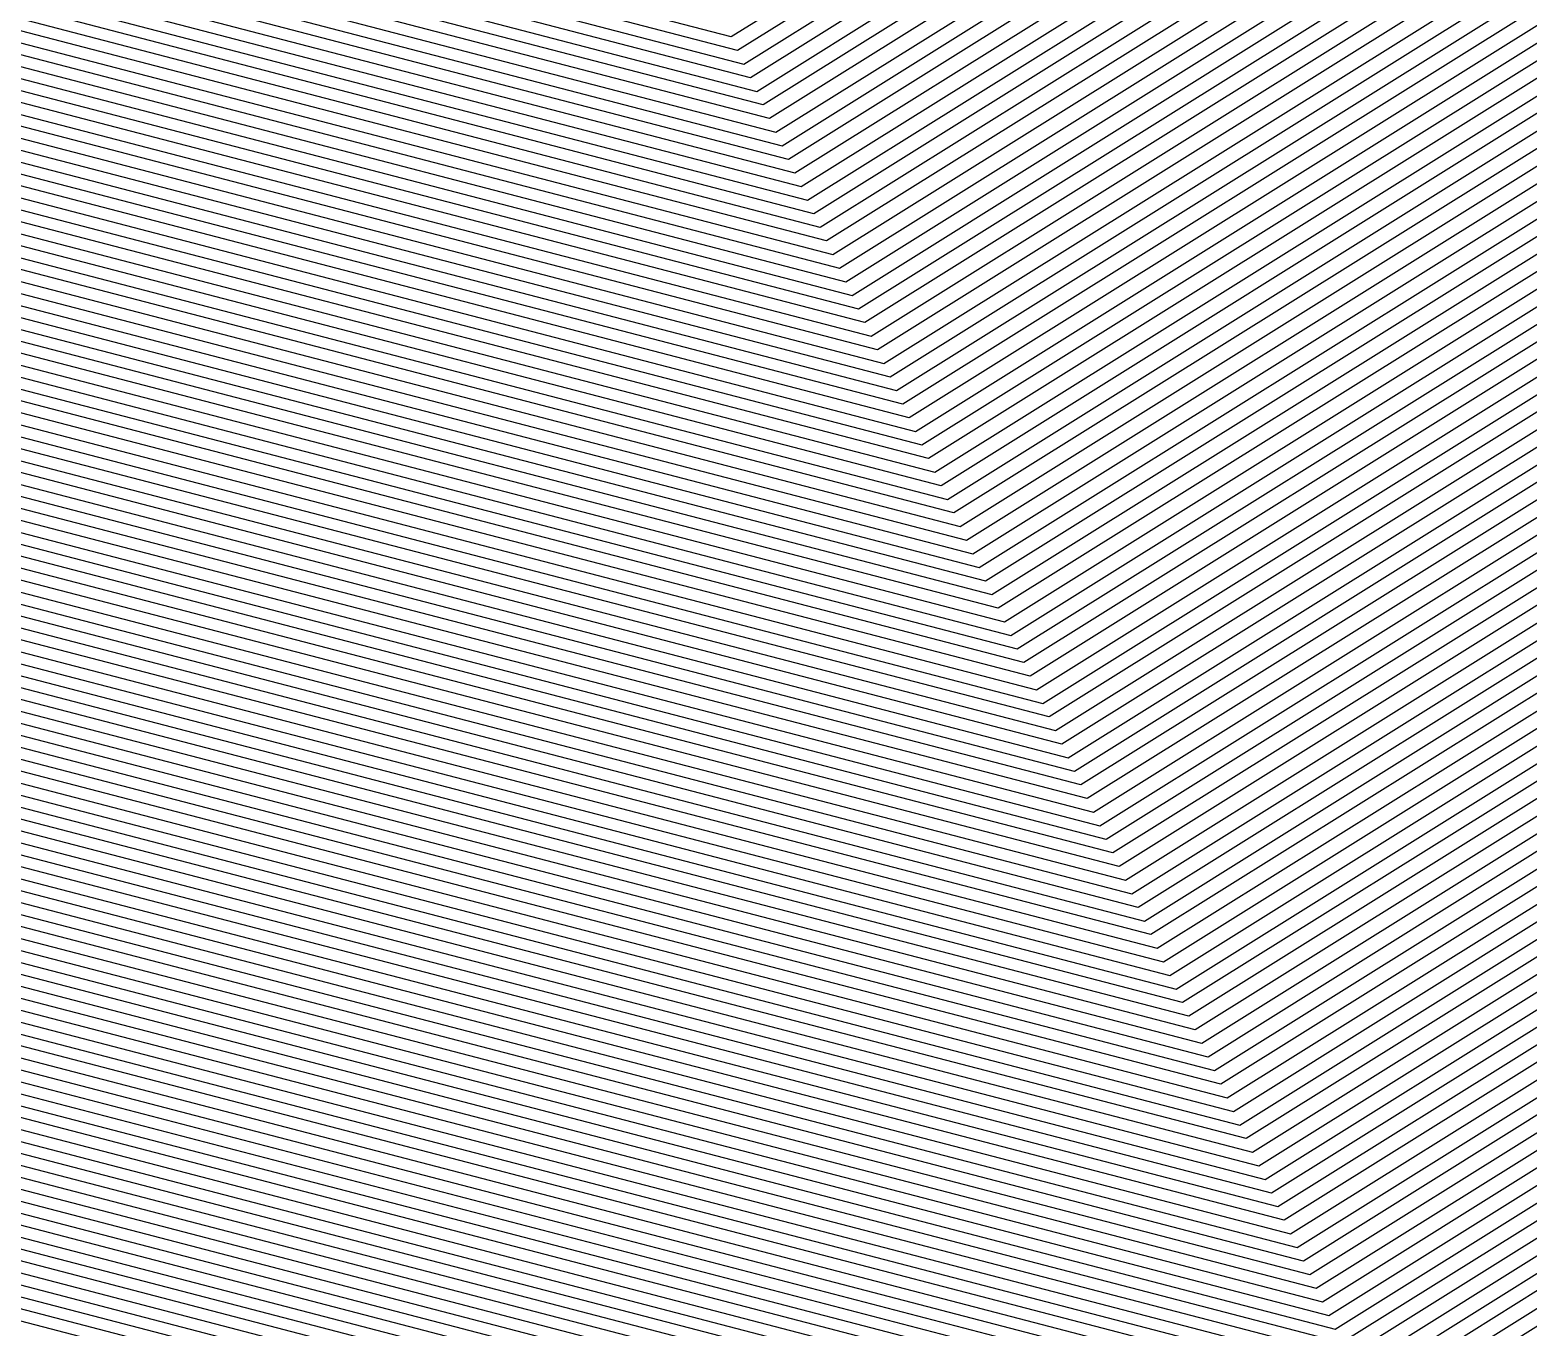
# Model space of a CAD drawing. Extents: x 7084 to 11035, y 13750 to 16729.
# Drawn here: x 8743.99 to 8773.62, y 15363.99 to 15389.65 of the extents above; entities that cross this region are included whole.
import ezdxf

# ---------------------------------------------------------------- set-up
doc = ezdxf.new("R2010")
doc.units = 0
doc.layers.add('Default', color=7, linetype='Continuous')

msp = doc.modelspace()

# ---------------------------------------------------------------- linework, layer by layer
at = {"layer": 'Default'}
for points in [[(9834.991, 15470.445), (9505.395, 15559.939), (9498.502, 15562.466), (9378.45, 15608.304), (9372.017, 15604.628), (9254.148, 15646.1), (9244.153, 15645.181), (9034.609, 15651.729), (9027.141, 15651.155), (8861.252, 15611.865), (8763.028, 15542.017), (8844.303, 15443.536), (8757.864, 15389.511), (8683.898, 15408.798), (8631.512, 15334.584), (8630.799, 15332.587), (8630.339, 15331.209), (8569.222, 15204.609)], [(9833.916, 15470.404), (9505.559, 15559.561), (9498.174, 15562.269), (9378.573, 15607.935), (9371.68, 15603.996), (9254.255, 15645.312), (9243.546, 15644.327), (9034.789, 15650.851), (9026.789, 15650.236), (8861.523, 15611.094), (8763.668, 15541.508), (8844.638, 15443.398), (8757.989, 15389.242), (8684.302, 15408.456), (8632.112, 15334.521), (8631.348, 15332.382), (8630.856, 15330.905), (8569.969, 15204.781)], [(8570.715, 15204.953), (8631.373, 15330.601), (8631.898, 15332.177), (8632.713, 15334.459), (8684.705, 15408.114), (8758.115, 15388.973), (8844.972, 15443.259), (8764.308, 15540.999), (8861.793, 15610.322), (9026.436, 15649.317), (9034.97, 15649.973), (9242.939, 15643.474), (9254.361, 15644.524), (9371.344, 15603.364), (9378.696, 15607.565), (9497.845, 15562.072), (9505.723, 15559.184), (9832.841, 15470.363)], [(9026.083, 15648.398), (8862.064, 15609.551), (8764.948, 15540.491), (8845.307, 15443.12), (8758.241, 15388.704), (8685.109, 15407.773), (8633.314, 15334.396), (8632.448, 15331.972), (8631.89, 15330.298), (8571.462, 15205.126)], [(8572.209, 15205.298), (8632.407, 15329.994), (8632.998, 15331.767), (8633.915, 15334.334), (8685.513, 15407.431), (8758.367, 15388.435), (8845.641, 15442.982), (8765.588, 15539.982), (8862.335, 15608.78), (9025.73, 15647.479), (9035.331, 15648.217), (9241.724, 15641.767), (9254.575, 15642.949), (9370.671, 15602.1), (9378.943, 15606.827), (9497.189, 15561.678), (9506.051, 15558.429), (9830.691, 15470.281)], [(9025.377, 15646.56), (8862.606, 15608.008), (8766.228, 15539.473), (8845.976, 15442.843), (8758.492, 15388.166), (8685.917, 15407.09), (8634.515, 15334.271), (8633.548, 15331.561), (8632.924, 15329.69), (8572.956, 15205.47)], [(9828.541, 15470.199), (9506.38, 15557.674), (9496.533, 15561.284), (9379.189, 15606.088), (9369.998, 15600.836), (9254.788, 15641.373), (9240.51, 15640.06), (9035.692, 15646.461), (9025.024, 15645.64), (8862.877, 15607.237), (8766.868, 15538.964), (8846.31, 15442.705), (8758.618, 15387.897), (8686.321, 15406.748), (8635.116, 15334.209), (8634.097, 15331.356), (8633.441, 15329.387), (8573.702, 15205.643)], [(8574.449, 15205.815), (8633.958, 15329.083), (8634.647, 15331.151), (8635.717, 15334.146), (8686.724, 15406.407), (8758.744, 15387.628), (8846.645, 15442.566), (8767.508, 15538.456), (8863.147, 15606.466), (9024.671, 15644.721), (9035.872, 15645.583), (9239.903, 15639.207), (9254.895, 15640.586), (9369.662, 15600.205), (9379.312, 15605.719), (9496.204, 15561.087), (9506.544, 15557.296), (9827.466, 15470.158)], [(8575.409, 14943.072), (8560.589, 15082.801), (8562.575, 15087.314), (8571.044, 15193.17), (8573.391, 15198.044), (8574.113, 15200.21), (8575.196, 15205.987), (8634.475, 15328.78), (8635.197, 15330.946), (8636.318, 15334.083), (8687.128, 15406.065), (8758.869, 15387.359), (8846.979, 15442.428), (8768.148, 15537.947), (8863.418, 15605.694), (9024.319, 15643.802), (9036.053, 15644.705), (9239.295, 15638.354), (9255.001, 15639.798), (9369.325, 15599.573), (9379.435, 15605.35), (9495.876, 15560.89), (9506.708, 15556.919), (9826.391, 15470.117)], [(9825.316, 15470.076), (9506.872, 15556.541), (9495.548, 15560.693), (9379.558, 15604.98), (9368.989, 15598.941), (9255.108, 15639.01), (9238.688, 15637.5), (9036.233, 15643.827), (9023.966, 15642.883), (8863.689, 15604.923), (8768.788, 15537.438), (8847.314, 15442.289), (8758.995, 15387.09), (8687.532, 15405.724), (8636.918, 15334.021), (8635.747, 15330.741), (8634.992, 15328.476), (8575.943, 15206.16)], [(8636.297, 15330.536), (8637.519, 15333.958), (8687.936, 15405.382), (8759.121, 15386.821), (8847.648, 15442.151), (8769.428, 15536.929), (8863.96, 15604.152), (9023.613, 15641.964), (9036.414, 15642.949), (9238.081, 15636.647), (9255.215, 15638.222), (9368.652, 15598.309), (9379.681, 15604.611), (9495.22, 15560.497), (9507.036, 15556.164), (9824.241, 15470.035)], [(8575.385, 15197.478), (8576.205, 15199.94), (8577.436, 15206.504), (8636.026, 15327.869), (8636.846, 15330.331), (8638.12, 15333.896), (8688.34, 15405.041), (8759.247, 15386.552), (8847.983, 15442.012), (8770.068, 15536.421), (8864.231, 15603.38), (9023.26, 15641.045), (9036.595, 15642.071), (9237.474, 15635.793), (9255.322, 15637.435), (9368.316, 15597.677), (9379.804, 15604.242), (9494.891, 15560.3), (9507.2, 15555.786), (9823.166, 15469.994)], [(8578.183, 15206.677), (8636.543, 15327.565), (8637.396, 15330.125), (8638.72, 15333.833), (8688.743, 15404.699), (8759.372, 15386.283), (8848.317, 15441.874), (8770.708, 15535.912), (8864.501, 15602.609), (9022.907, 15640.126), (9036.775, 15641.193), (9236.867, 15634.94), (9255.428, 15636.647), (9367.98, 15597.045), (9379.927, 15603.873), (9494.563, 15560.103), (9507.364, 15555.409), (9822.091, 15469.953)], [(9367.643, 15596.414), (9255.535, 15635.859), (9236.259, 15634.087), (9036.956, 15640.315), (9022.554, 15639.207), (8864.772, 15601.838), (8771.349, 15535.403), (8848.652, 15441.735), (8759.498, 15386.014), (8689.147, 15404.358), (8639.321, 15333.771), (8637.946, 15329.92), (8637.06, 15327.262), (8578.929, 15206.849)], [(9819.942, 15469.871), (9507.692, 15554.654), (9493.907, 15559.709), (9380.173, 15603.134), (9367.307, 15595.782), (9255.642, 15635.071), (9235.652, 15633.233), (9037.136, 15639.437), (9022.201, 15638.288), (8865.043, 15601.066), (8771.989, 15534.894), (8848.987, 15441.597), (8759.624, 15385.745), (8689.551, 15404.016), (8639.922, 15333.708), (8638.496, 15329.715), (8637.577, 15326.958), (8579.676, 15207.021)], [(9818.867, 15469.83), (9507.857, 15554.276), (9493.578, 15559.512), (9380.297, 15602.765), (9366.97, 15595.15), (9255.748, 15634.284), (9235.045, 15632.38), (9037.317, 15638.559), (9021.849, 15637.369), (8865.314, 15600.295), (8772.629, 15534.385), (8849.321, 15441.458), (8759.749, 15385.476), (8689.955, 15403.675)], [(8581.17, 15207.366), (8638.611, 15326.351), (8639.595, 15329.305), (8641.123, 15333.583), (8690.358, 15403.333), (8759.875, 15385.207), (8849.656, 15441.32), (8773.269, 15533.877), (8865.584, 15599.524), (9021.496, 15636.45), (9037.497, 15637.681), (9234.438, 15631.526), (9255.855, 15633.496), (9366.634, 15594.518), (9380.42, 15602.396)], [(8581.916, 15207.538), (8639.128, 15326.047), (8640.145, 15329.1), (8641.724, 15333.521), (8690.762, 15402.991), (8760.001, 15384.938), (8849.99, 15441.181), (8773.909, 15533.368), (8865.855, 15598.752), (9021.143, 15635.531), (9037.678, 15636.803), (9233.83, 15630.673), (9255.962, 15632.708), (9366.297, 15593.886), (9380.543, 15602.026), (9492.922, 15559.118), (9508.185, 15553.522), (9816.717, 15469.748)], [(8580.037, 15196.157), (8581.088, 15199.308), (8582.663, 15207.711), (8639.645, 15325.743), (8640.695, 15328.895), (8642.325, 15333.458), (8691.166, 15402.65), (8760.127, 15384.669), (8850.325, 15441.042), (8774.549, 15532.859), (8866.126, 15597.981), (9020.79, 15634.612), (9037.858, 15635.925), (9233.223, 15629.82), (9256.068, 15631.92), (9365.961, 15593.254), (9380.666, 15601.657), (9492.594, 15558.921), (9508.349, 15553.144), (9815.642, 15469.707)], [(8569.074, 15087.314), (8577.182, 15188.657), (8580.702, 15195.968), (8581.785, 15199.217), (8583.41, 15207.883), (8640.162, 15325.44), (8641.245, 15328.689), (8642.926, 15333.396), (8691.57, 15402.308), (8760.252, 15384.4), (8850.659, 15440.904), (8775.189, 15532.35), (8866.397, 15597.21), (9020.437, 15633.693), (9038.039, 15635.047), (9232.616, 15628.966), (9256.175, 15631.132), (9365.624, 15592.622), (9380.789, 15601.288), (9492.265, 15558.724), (9508.513, 15552.767), (9814.567, 15469.666)], [(8569.665, 15087.314), (8577.74, 15188.246), (8581.367, 15195.779), (8582.483, 15199.127), (8584.157, 15208.055), (8640.679, 15325.136), (8641.795, 15328.484), (8643.526, 15333.333), (8691.974, 15401.967), (8760.378, 15384.131), (8850.994, 15440.765), (8775.829, 15531.842), (8866.668, 15596.438), (9020.084, 15632.774), (9038.219, 15634.169), (9232.009, 15628.113), (9256.282, 15630.345), (9365.288, 15591.991), (9380.912, 15600.919), (9491.937, 15558.527), (9508.677, 15552.389), (9813.492, 15469.625)], [(8585.65, 15208.4), (8641.712, 15324.529), (8642.894, 15328.074), (8644.728, 15333.208), (8692.781, 15401.284), (8760.629, 15383.593), (8851.663, 15440.488), (8777.109, 15530.824), (8867.209, 15594.895), (9019.379, 15630.936), (9038.58, 15632.413), (9230.794, 15626.406), (9256.495, 15628.769), (9364.615, 15590.727), (9381.158, 15600.18), (9491.281, 15558.133), (9509.005, 15551.634), (9811.342, 15469.543)], [(9019.731, 15631.855), (8866.938, 15595.667), (8776.469, 15531.333), (8851.328, 15440.627), (8760.504, 15383.862), (8692.377, 15401.625), (8644.127, 15333.271), (8642.344, 15328.279), (8641.195, 15324.833), (8584.903, 15208.228)], [(9810.267, 15469.502), (9509.17, 15551.257), (9490.953, 15557.936), (9381.281, 15599.811), (9364.279, 15590.095), (9256.602, 15627.981), (9230.187, 15625.552), (9038.761, 15631.535), (9019.026, 15630.017), (8867.48, 15594.124), (8777.749, 15530.315), (8851.997, 15440.35), (8760.755, 15383.324), (8693.185, 15400.942), (8645.328, 15333.145), (8643.444, 15327.869), (8642.229, 15324.225), (8586.397, 15208.572), (8584.575, 15198.856), (8583.361, 15195.213)], [(8587.144, 15208.744), (8642.746, 15323.922), (8643.994, 15327.664), (8645.929, 15333.083), (8693.589, 15400.601), (8760.881, 15383.055), (8852.332, 15440.211), (8778.389, 15529.807), (8867.751, 15593.353), (9018.673, 15629.097), (9038.941, 15630.657), (9229.58, 15624.699), (9256.708, 15627.194), (9363.942, 15589.463), (9381.404, 15599.441), (9490.624, 15557.739), (9509.334, 15550.879), (9809.192, 15469.461)], [(8569.099, 15079.314), (8572.619, 15087.314), (8580.53, 15186.195), (8584.69, 15194.836), (8585.97, 15198.676), (8587.89, 15208.917), (8643.263, 15323.618), (8644.543, 15327.459), (8646.53, 15333.02), (8693.993, 15400.259), (8761.007, 15382.786), (8852.666, 15440.073), (8779.029, 15529.298), (8868.022, 15592.581), (9018.32, 15628.178), (9039.122, 15629.779), (9228.973, 15623.846), (9256.815, 15626.406), (9363.606, 15588.831), (9381.527, 15599.072), (9490.296, 15557.542), (9509.498, 15550.502), (9808.117, 15469.42)], [(8588.637, 15209.089), (8643.78, 15323.315), (8645.093, 15327.253), (8647.131, 15332.958), (8694.396, 15399.918), (8761.132, 15382.517), (8853.001, 15439.934), (8779.669, 15528.789), (8868.292, 15591.81), (9017.967, 15627.259), (9039.302, 15628.901), (9228.365, 15622.992), (9256.922, 15625.618), (9363.269, 15588.199), (9381.651, 15598.703), (9489.968, 15557.345), (9509.662, 15550.124), (9807.042, 15469.379)], [(9805.967, 15469.338), (9509.826, 15549.747), (9489.64, 15557.149), (9381.774, 15598.334), (9362.933, 15587.568), (9257.028, 15624.83), (9227.758, 15622.139), (9039.483, 15628.023), (9017.614, 15626.34), (8868.563, 15591.039), (8780.309, 15528.28), (8853.335, 15439.796), (8761.258, 15382.248), (8694.8, 15399.576), (8647.731, 15332.895), (8645.643, 15327.048), (8644.297, 15323.011), (8589.384, 15209.261)], [(9804.892, 15469.297), (9509.99, 15549.369), (9489.311, 15556.952), (9381.897, 15597.964), (9362.597, 15586.936), (9257.135, 15624.043), (9227.151, 15621.285), (9039.664, 15627.144), (9017.262, 15625.421), (8868.834, 15590.267), (8780.949, 15527.772), (8853.67, 15439.657), (8761.384, 15381.979), (8695.204, 15399.235), (8648.332, 15332.833), (8646.193, 15326.843), (8644.814, 15322.707), (8590.13, 15209.434)], [(8695.608, 15398.893), (8761.51, 15381.709), (8854.004, 15439.519), (8781.589, 15527.263), (8869.105, 15589.496), (9016.909, 15624.502), (9039.844, 15626.266), (9226.544, 15620.432), (9257.242, 15623.255), (9362.26, 15586.304), (9382.02, 15597.595), (9488.983, 15556.755), (9510.154, 15548.992), (9803.817, 15469.256)], [(8696.011, 15398.552), (8761.635, 15381.44), (8854.339, 15439.38), (8782.229, 15526.754), (8869.376, 15588.725), (9016.556, 15623.583), (9040.025, 15625.388), (9225.936, 15619.579), (9257.348, 15622.467), (9361.924, 15585.672), (9382.143, 15597.226), (9488.655, 15556.558), (9510.318, 15548.614), (9802.742, 15469.215)], [(9801.667, 15469.174), (9510.482, 15548.237), (9488.327, 15556.361), (9382.266, 15596.857), (9361.587, 15585.04), (9257.455, 15621.679), (9225.329, 15618.725), (9040.205, 15624.51), (9016.203, 15622.664), (8869.646, 15587.953), (8782.87, 15526.245), (8854.673, 15439.242), (8761.761, 15381.171), (8696.415, 15398.21), (8650.134, 15332.645), (8647.842, 15326.228), (8646.365, 15321.796), (8592.371, 15209.951)], [(8593.117, 15210.123), (8646.882, 15321.493), (8648.392, 15326.022), (8650.735, 15332.583), (8696.819, 15397.868), (8761.887, 15380.902), (8855.008, 15439.103), (8783.51, 15525.737), (8869.917, 15587.182), (9015.85, 15621.745), (9040.386, 15623.632), (9224.722, 15617.872), (9257.562, 15620.892), (9361.251, 15584.408), (9382.389, 15596.487), (9487.998, 15556.164), (9510.647, 15547.86), (9800.592, 15469.133)], [(9799.517, 15469.092), (9510.811, 15547.482), (9487.67, 15555.967), (9382.512, 15596.118), (9360.914, 15583.777), (9257.668, 15620.104), (9224.115, 15617.018), (9040.566, 15622.754), (9015.497, 15620.826), (8870.188, 15586.411), (8784.15, 15525.228), (8855.342, 15438.964), (8762.012, 15380.633), (8697.223, 15397.527)], [(8594.611, 15210.468), (8647.916, 15320.886), (8649.492, 15325.612), (8651.936, 15332.458), (8697.627, 15397.185), (8762.138, 15380.364), (8855.677, 15438.826), (8784.79, 15524.719), (8870.459, 15585.639), (9015.144, 15619.907), (9040.747, 15621.876), (9223.507, 15616.165), (9257.775, 15619.316), (9360.578, 15583.145), (9382.635, 15595.749), (9487.342, 15555.77)], [(9797.367, 15469.009), (9511.139, 15546.727), (9487.014, 15555.573), (9382.758, 15595.38), (9360.241, 15582.513), (9257.882, 15618.528), (9222.9, 15615.312), (9040.927, 15620.998), (9014.792, 15618.988), (8870.73, 15584.868), (8785.43, 15524.21), (8856.011, 15438.687), (8762.264, 15380.095), (8698.03, 15396.844), (8652.537, 15332.395), (8650.041, 15325.407), (8648.433, 15320.582), (8595.358, 15210.64)], [(8650.591, 15325.202), (8653.138, 15332.333), (8698.434, 15396.502), (8762.39, 15379.826), (8856.346, 15438.549), (8786.07, 15523.701), (8871, 15584.097), (9014.439, 15618.069), (9041.108, 15620.12), (9222.293, 15614.458), (9257.988, 15617.741), (9359.905, 15581.881), (9382.881, 15595.01), (9486.685, 15555.376), (9511.303, 15546.35), (9796.292, 15468.968)], [(8596.851, 15210.985), (8649.467, 15319.975), (8651.141, 15324.997), (8653.739, 15332.27), (8698.838, 15396.161), (8762.515, 15379.557), (8856.68, 15438.41), (8786.71, 15523.193), (8871.271, 15583.325), (9014.086, 15617.15), (9041.288, 15619.242), (9221.686, 15613.605), (9258.095, 15616.953), (9359.569, 15581.249), (9383.004, 15594.641), (9486.357, 15555.179)], [(8762.641, 15379.288), (8857.015, 15438.272), (8787.35, 15522.684), (8871.542, 15582.554), (9013.733, 15616.231), (9041.469, 15618.364), (9221.078, 15612.751), (9258.202, 15616.165), (9359.232, 15580.617), (9383.128, 15594.272), (9486.029, 15554.982), (9511.631, 15545.595), (9794.142, 15468.886)], [(8598.345, 15211.329), (8650.501, 15319.368), (8652.241, 15324.586), (8654.94, 15332.145), (8699.645, 15395.478), (8762.767, 15379.019), (8857.349, 15438.133), (8787.99, 15522.175), (8871.813, 15581.783), (9013.38, 15615.312), (9041.649, 15617.486), (9220.471, 15611.898), (9258.308, 15615.377), (9358.896, 15579.985), (9383.251, 15593.903), (9485.701, 15554.785), (9511.795, 15545.217), (9793.067, 15468.845)], [(8599.091, 15211.502), (8651.018, 15319.064), (8652.79, 15324.381), (8655.541, 15332.082), (8700.049, 15395.136), (8762.892, 15378.75), (8857.684, 15437.995), (8788.63, 15521.666), (8872.084, 15581.011), (9013.027, 15614.393), (9041.83, 15616.608), (9219.864, 15611.045), (9258.415, 15614.589), (9358.559, 15579.354), (9383.374, 15593.533), (9485.373, 15554.588), (9511.96, 15544.84), (9791.992, 15468.804)], [(8599.838, 15211.674), (8651.535, 15318.76), (8653.34, 15324.176), (8656.141, 15332.02), (8700.453, 15394.795), (8763.018, 15378.481), (8858.018, 15437.856), (8789.27, 15521.158), (8872.354, 15580.24), (9012.674, 15613.474), (9042.01, 15615.73), (9219.257, 15610.191), (9258.522, 15613.802), (9358.223, 15578.722), (9383.497, 15593.164), (9485.044, 15554.391), (9512.124, 15544.462), (9790.917, 15468.763)], [(9789.842, 15468.722), (9512.288, 15544.085), (9484.716, 15554.194), (9383.62, 15592.795), (9357.886, 15578.09), (9258.628, 15613.014), (9218.65, 15609.338), (9042.191, 15614.852), (9012.322, 15612.554), (8872.625, 15579.468), (8789.91, 15520.649), (8858.353, 15437.718), (8763.144, 15378.212), (8700.857, 15394.453), (8656.742, 15331.957), (8653.89, 15323.971), (8652.052, 15318.457), (8600.585, 15211.846)], [(8601.331, 15212.019), (8652.569, 15318.153), (8654.44, 15323.766), (8657.343, 15331.895), (8701.261, 15394.112), (8763.27, 15377.943), (8858.687, 15437.579), (8790.55, 15520.14), (8872.896, 15578.697), (9011.969, 15611.635), (9042.371, 15613.974), (9218.042, 15608.484), (9258.735, 15612.226), (9357.55, 15577.458), (9383.743, 15592.425), (9484.388, 15553.997), (9512.452, 15543.707), (9788.767, 15468.681)], [(8701.664, 15393.77), (8763.395, 15377.674), (8859.022, 15437.441), (8791.19, 15519.631), (8873.167, 15577.926), (9011.616, 15610.716), (9042.552, 15613.096), (9217.435, 15607.631), (9258.842, 15611.438), (9357.214, 15576.826), (9383.866, 15592.056), (9484.06, 15553.801), (9512.616, 15543.33), (9787.693, 15468.64)], [(8602.825, 15212.363), (8653.603, 15317.546), (8655.539, 15323.356), (8658.544, 15331.77), (8702.068, 15393.429), (8763.521, 15377.405), (8859.356, 15437.302), (8791.83, 15519.123), (8873.437, 15577.154), (9011.263, 15609.797), (9042.732, 15612.218), (9216.828, 15606.777), (9258.948, 15610.651), (9356.877, 15576.194)], [(9785.543, 15468.558), (9512.944, 15542.575), (9483.403, 15553.407), (9384.112, 15591.318), (9356.541, 15575.562), (9259.055, 15609.863), (9216.221, 15605.924), (9042.913, 15611.34), (9010.91, 15608.878), (8873.708, 15576.383), (8792.47, 15518.614), (8859.691, 15437.164), (8763.647, 15377.136), (8702.472, 15393.087), (8659.145, 15331.707), (8656.089, 15323.15), (8654.12, 15317.242), (8603.572, 15212.536)], [(9784.468, 15468.517), (9513.108, 15542.197), (9483.075, 15553.21), (9384.235, 15590.948), (9356.204, 15574.931), (9259.162, 15609.075), (9215.613, 15605.071), (9043.094, 15610.462), (9010.557, 15607.959), (8873.979, 15575.612), (8793.11, 15518.105), (8860.025, 15437.025), (8763.772, 15376.867), (8702.876, 15392.745), (8659.746, 15331.645), (8656.639, 15322.945), (8654.637, 15316.939), (8604.318, 15212.708)], [(8605.065, 15212.88), (8655.154, 15316.635), (8657.189, 15322.74), (8660.347, 15331.582), (8703.28, 15392.404), (8763.898, 15376.598), (8860.36, 15436.886), (8793.75, 15517.596), (8874.25, 15574.84), (9010.204, 15607.04), (9043.274, 15609.584), (9215.006, 15604.217), (9259.269, 15608.287), (9355.868, 15574.299), (9384.358, 15590.579)], [(8605.812, 15213.053), (8655.671, 15316.331), (8657.739, 15322.535), (8660.947, 15331.52), (8703.683, 15392.062), (8764.024, 15376.329), (8860.694, 15436.748), (8794.391, 15517.088), (8874.521, 15574.069), (9009.852, 15606.121), (9043.455, 15608.706), (9214.399, 15603.364), (9259.375, 15607.5), (9355.531, 15573.667), (9384.482, 15590.21), (9482.418, 15552.816)], [(9781.243, 15468.394), (9513.601, 15541.065), (9482.09, 15552.619), (9384.605, 15589.841), (9355.195, 15573.035), (9259.482, 15606.712), (9213.792, 15602.51), (9043.635, 15607.828), (9009.499, 15605.202), (8874.791, 15573.298), (8795.031, 15516.579), (8861.029, 15436.609), (8764.15, 15376.06), (8704.087, 15391.721), (8661.548, 15331.457), (8658.288, 15322.33), (8656.188, 15316.028), (8606.559, 15213.225)], [(8607.305, 15213.397), (8656.705, 15315.724), (8658.838, 15322.125), (8662.149, 15331.394), (8704.491, 15391.379), (8764.275, 15375.791), (8861.363, 15436.471), (8795.671, 15516.07), (8875.062, 15572.526), (9009.146, 15604.283), (9043.816, 15606.95), (9213.184, 15601.657), (9259.589, 15605.924), (9354.858, 15572.403), (9384.728, 15589.471), (9481.762, 15552.422), (9513.765, 15540.688), (9780.168, 15468.353)], [(9779.093, 15468.312), (9513.929, 15540.31), (9481.434, 15552.225), (9384.851, 15589.102), (9354.522, 15571.771), (9259.695, 15605.136), (9212.577, 15600.804), (9043.996, 15606.072), (9008.793, 15603.364), (8875.333, 15571.755), (8796.311, 15515.561), (8861.698, 15436.332), (8764.401, 15375.522), (8704.895, 15391.038), (8662.749, 15331.332), (8659.388, 15321.92), (8657.222, 15315.421), (8608.052, 15213.57)], [(8608.799, 15213.742), (8657.738, 15315.117), (8659.938, 15321.714), (8663.35, 15331.269), (8705.298, 15390.696), (8764.527, 15375.253), (8862.032, 15436.194), (8796.951, 15515.052), (8875.604, 15570.984), (9008.44, 15602.445), (9044.177, 15605.194), (9211.97, 15599.95), (9259.802, 15604.349), (9354.186, 15571.14), (9384.974, 15588.733), (9481.106, 15552.028), (9514.093, 15539.933), (9778.018, 15468.271)], [(9044.357, 15604.316), (9008.087, 15601.526), (8875.875, 15570.212), (8797.591, 15514.544), (8862.367, 15436.055), (8764.652, 15374.984), (8705.702, 15390.355), (8663.951, 15331.207), (8660.487, 15321.509), (8658.255, 15314.813), (8609.546, 15213.914)], [(9775.868, 15468.189), (9514.421, 15539.178), (9480.449, 15551.634), (9385.22, 15587.994), (9353.513, 15569.876), (9260.015, 15602.773), (9210.756, 15598.243), (9044.538, 15603.438), (9007.735, 15600.607), (8876.145, 15569.441), (8798.231, 15514.035), (8862.701, 15435.917), (8764.778, 15374.715), (8706.106, 15390.013), (8664.552, 15331.144), (8661.037, 15321.304), (8658.772, 15314.51), (8610.292, 15214.086)], [(9774.793, 15468.148), (9514.585, 15538.8), (9480.121, 15551.437), (9385.343, 15587.625), (9353.176, 15569.244), (9260.122, 15601.985), (9210.148, 15597.39), (9044.718, 15602.56), (9007.382, 15599.688), (8876.416, 15568.67), (8798.871, 15513.526), (8863.036, 15435.778), (8764.904, 15374.446), (8706.51, 15389.672), (8665.152, 15331.082), (8661.587, 15321.099), (8659.289, 15314.206), (8611.039, 15214.259)], [(8611.786, 15214.431), (8659.806, 15313.902), (8662.137, 15320.894), (8665.753, 15331.019), (8706.914, 15389.33), (8765.03, 15374.177), (8863.37, 15435.64), (8799.511, 15513.017), (8876.687, 15567.898), (9007.029, 15598.769), (9044.899, 15601.682), (9209.541, 15596.537), (9260.229, 15601.198), (9352.84, 15568.612), (9385.466, 15587.256), (9479.793, 15551.24), (9514.749, 15538.423), (9773.718, 15468.107)], [(8612.532, 15214.603), (8660.323, 15313.599), (8662.687, 15320.689), (8666.354, 15330.957), (8707.317, 15388.989), (8765.155, 15373.908), (8863.705, 15435.501), (8800.151, 15512.509), (8876.958, 15567.127), (9006.676, 15597.85), (9045.079, 15600.804), (9208.934, 15595.683), (9260.335, 15600.41), (9352.503, 15567.98), (9385.589, 15586.887), (9479.464, 15551.043), (9514.914, 15538.045), (9772.643, 15468.066)], [(9771.568, 15468.025), (9515.078, 15537.668), (9479.136, 15550.846), (9385.712, 15586.517), (9352.167, 15567.348), (9260.442, 15599.622), (9208.327, 15594.83), (9045.26, 15599.926), (9006.323, 15596.931), (8877.229, 15566.356), (8800.791, 15512), (8864.039, 15435.363), (8765.281, 15373.639), (8707.721, 15388.647), (8666.955, 15330.894), (8663.236, 15320.484), (8660.84, 15313.295), (8613.279, 15214.776)], [(9770.493, 15467.984), (9515.242, 15537.29), (9478.808, 15550.65), (9385.836, 15586.148), (9351.83, 15566.717), (9260.549, 15598.834), (9207.719, 15593.976), (9045.44, 15599.048), (9005.97, 15596.011), (8877.499, 15565.584), (8801.431, 15511.491), (8864.374, 15435.224), (8765.407, 15373.37), (8708.125, 15388.306), (8667.555, 15330.832), (8663.786, 15320.278), (8661.357, 15312.992), (8614.026, 15214.948)], [(9769.418, 15467.943), (9515.406, 15536.913), (9478.48, 15550.453), (9385.959, 15585.779), (9351.494, 15566.085), (9260.655, 15598.046), (9207.112, 15593.123), (9045.621, 15598.17), (9005.617, 15595.092), (8877.77, 15564.813), (8802.071, 15510.982), (8864.708, 15435.085), (8765.532, 15373.101), (8708.529, 15387.964), (8668.156, 15330.769), (8664.336, 15320.073), (8661.874, 15312.688), (8614.773, 15215.12)], [(8587.62, 15071.723), (8594.48, 15087.314), (8601.176, 15171.014), (8609.283, 15187.852), (8611.778, 15195.336), (8615.519, 15215.293), (8662.391, 15312.384), (8664.886, 15319.868), (8668.757, 15330.707), (8708.933, 15387.622), (8765.658, 15372.832), (8865.043, 15434.947), (8802.711, 15510.474), (8878.041, 15564.041), (9005.265, 15594.173), (9045.801, 15597.292), (9206.505, 15592.27), (9260.762, 15597.259), (9351.158, 15565.453), (9386.082, 15585.409), (9478.151, 15550.256), (9515.57, 15536.535), (9768.343, 15467.902)], [(8616.266, 15215.465), (8662.908, 15312.081), (8665.436, 15319.663), (8669.357, 15330.644), (8709.336, 15387.281), (8765.784, 15372.563), (8865.377, 15434.808), (8803.351, 15509.965), (8878.312, 15563.27), (9004.912, 15593.254), (9045.982, 15596.414), (9205.898, 15591.416), (9260.869, 15596.471), (9350.821, 15564.821), (9386.205, 15585.04), (9477.823, 15550.059), (9515.734, 15536.158), (9767.268, 15467.861)], [(9766.193, 15467.82), (9515.898, 15535.78), (9477.495, 15549.862), (9386.328, 15584.671), (9350.485, 15564.189), (9260.975, 15595.683), (9205.29, 15590.563), (9046.163, 15595.536), (9004.559, 15592.335), (8878.583, 15562.499), (8803.991, 15509.456), (8865.712, 15434.67), (8765.91, 15372.293), (8709.74, 15386.939), (8669.958, 15330.582), (8665.985, 15319.458), (8663.425, 15311.777), (8617.013, 15215.637)], [(8617.76, 15215.81), (8663.942, 15311.474), (8666.535, 15319.253), (8670.559, 15330.519), (8710.144, 15386.598), (8766.035, 15372.024), (8866.046, 15434.531), (8804.631, 15508.947), (8878.853, 15561.727), (9004.206, 15591.416), (9046.343, 15594.658), (9204.683, 15589.709), (9261.082, 15594.895), (9350.148, 15563.557), (9386.451, 15584.302), (9477.167, 15549.665), (9516.062, 15535.403), (9765.118, 15467.779)], [(9764.043, 15467.738), (9516.227, 15535.026), (9476.838, 15549.468), (9386.574, 15583.932), (9349.812, 15562.925), (9261.189, 15594.108), (9204.076, 15588.856), (9046.524, 15593.779), (9003.853, 15590.497), (8879.124, 15560.956), (8805.272, 15508.439), (8866.381, 15434.393), (8766.161, 15371.755), (8710.548, 15386.256), (8671.16, 15330.456), (8667.085, 15319.048), (8664.459, 15311.17), (8618.506, 15215.982)], [(8619.253, 15216.154), (8664.976, 15310.866), (8667.635, 15318.842), (8671.76, 15330.394), (8710.951, 15385.915), (8766.287, 15371.486), (8866.715, 15434.254), (8805.912, 15507.93), (8879.395, 15560.185), (9003.5, 15589.578), (9046.704, 15592.901), (9203.469, 15588.003), (9261.295, 15593.32), (9349.475, 15562.294), (9386.697, 15583.563), (9476.51, 15549.271), (9516.391, 15534.648), (9762.968, 15467.697)], [(8668.185, 15318.637), (8672.361, 15330.331), (8711.355, 15385.573), (8766.413, 15371.217), (8867.05, 15434.116), (8806.552, 15507.421), (8879.666, 15559.413), (9003.147, 15588.659), (9046.885, 15592.023), (9202.861, 15587.149), (9261.402, 15592.532), (9349.139, 15561.662), (9386.82, 15583.194), (9476.182, 15549.074), (9516.555, 15534.271), (9761.893, 15467.655)], [(8766.538, 15370.948), (8867.385, 15433.977), (8807.192, 15506.912), (8879.937, 15558.642), (9002.795, 15587.74), (9047.065, 15591.145), (9202.254, 15586.296), (9261.509, 15591.744), (9348.803, 15561.03), (9386.943, 15582.825), (9475.854, 15548.877), (9516.719, 15533.893), (9760.818, 15467.614)], [(8614.6, 15186.342), (8617.357, 15194.614), (8621.493, 15216.671), (8666.527, 15309.955), (8669.284, 15318.227), (8673.562, 15330.206), (8712.163, 15384.89), (8766.664, 15370.679), (8867.719, 15433.839), (8807.832, 15506.404), (8880.207, 15557.871), (9002.442, 15586.821), (9047.246, 15590.267), (9201.647, 15585.442), (9261.615, 15590.957), (9348.466, 15560.398), (9387.066, 15582.455), (9475.526, 15548.68), (9516.883, 15533.516), (9759.743, 15467.573)], [(9758.668, 15467.532), (9517.047, 15533.138), (9475.197, 15548.483), (9387.189, 15582.086), (9348.13, 15559.766), (9261.722, 15590.169), (9201.04, 15584.589), (9047.426, 15589.389), (9002.089, 15585.902), (8880.478, 15557.099), (8808.472, 15505.895), (8868.054, 15433.7), (8766.79, 15370.41), (8712.567, 15384.549), (8674.163, 15330.144), (8669.834, 15318.022), (8667.044, 15309.652), (8622.24, 15216.844), (8618.055, 15194.524), (8615.265, 15186.154)], [(9047.607, 15588.511), (9001.736, 15584.983), (8880.749, 15556.328), (8809.112, 15505.386), (8868.388, 15433.562), (8766.915, 15370.141), (8712.97, 15384.207), (8674.764, 15330.081), (8670.384, 15317.817), (8667.561, 15309.348), (8622.987, 15217.016)], [(9756.518, 15467.45), (9517.375, 15532.383), (9474.541, 15548.089), (9387.436, 15581.348), (9347.457, 15558.502), (9261.935, 15588.593), (9199.825, 15582.882), (9047.787, 15587.633), (9001.383, 15584.064), (8881.02, 15555.557), (8809.752, 15504.877), (8868.723, 15433.423), (8767.041, 15369.872), (8713.374, 15383.866), (8675.365, 15330.019), (8670.934, 15317.611), (8668.078, 15309.045), (8623.733, 15217.188)], [(9755.444, 15467.409), (9517.539, 15532.006), (9474.213, 15547.892), (9387.559, 15580.978), (9347.12, 15557.871), (9262.042, 15587.806), (9199.218, 15582.029), (9047.968, 15586.755), (9001.03, 15583.145), (8881.291, 15554.785), (8810.392, 15504.368), (8869.057, 15433.285), (8767.167, 15369.603), (8713.778, 15383.524), (8675.965, 15329.956), (8671.483, 15317.406), (8668.595, 15308.741), (8624.48, 15217.361)], [(9754.369, 15467.368), (9517.704, 15531.628), (9473.884, 15547.695), (9387.682, 15580.609), (9346.784, 15557.239), (9262.149, 15587.018), (9198.611, 15581.175), (9048.148, 15585.877), (9000.677, 15582.226), (8881.561, 15554.014), (8811.032, 15503.86), (8869.392, 15433.146), (8767.293, 15369.334), (8714.182, 15383.183), (8676.566, 15329.894), (8672.033, 15317.201), (8669.112, 15308.437), (8625.227, 15217.533)], [(8625.974, 15217.705), (8669.629, 15308.134), (8672.583, 15316.996), (8677.167, 15329.831), (8714.586, 15382.841), (8767.418, 15369.065), (8869.726, 15433.007), (8811.672, 15503.351), (8881.832, 15553.243), (9000.325, 15581.307), (9048.329, 15584.999), (9198.004, 15580.322), (9262.255, 15586.23), (9346.447, 15556.607), (9387.805, 15580.24), (9473.556, 15547.498), (9517.868, 15531.251), (9753.294, 15467.327)], [(9752.219, 15467.286), (9518.032, 15530.873), (9473.228, 15547.302), (9387.928, 15579.871), (9346.111, 15555.975), (9262.362, 15585.442), (9197.396, 15579.468), (9048.509, 15584.121), (8999.972, 15580.388), (8882.103, 15552.471), (8812.312, 15502.842), (8870.061, 15432.869), (8767.544, 15368.796), (8714.989, 15382.499), (8677.768, 15329.769), (8673.133, 15316.791), (8670.146, 15307.83), (8626.72, 15217.878)], [(8627.467, 15218.05), (8670.663, 15307.526), (8673.682, 15316.586), (8678.368, 15329.706), (8715.393, 15382.158), (8767.67, 15368.527), (8870.395, 15432.73), (8812.952, 15502.333), (8882.374, 15551.7), (8999.619, 15579.468), (9048.69, 15583.243), (9196.789, 15578.615), (9262.469, 15584.655), (9345.775, 15555.343), (9388.051, 15579.501), (9472.9, 15547.105), (9518.196, 15530.496), (9751.144, 15467.245)], [(8628.214, 15218.222), (8671.18, 15307.223), (8674.232, 15316.381), (8678.969, 15329.644), (8715.797, 15381.816), (8767.795, 15368.258), (8870.73, 15432.592), (8813.592, 15501.825), (8882.644, 15550.929), (8999.266, 15578.549), (9048.87, 15582.365), (9196.182, 15577.762), (9262.575, 15583.867), (9345.438, 15554.711), (9388.174, 15579.132), (9472.571, 15546.908), (9518.36, 15530.118), (9750.069, 15467.204)], [(8628.961, 15218.395), (8671.697, 15306.919), (8674.782, 15316.175), (8679.57, 15329.581), (8716.201, 15381.475), (8767.921, 15367.989), (8871.064, 15432.453), (8814.232, 15501.316), (8882.915, 15550.157), (8998.913, 15577.63), (9049.051, 15581.487), (9195.575, 15576.908), (9262.682, 15583.079), (9345.102, 15554.08), (9388.297, 15578.763), (9472.243, 15546.711), (9518.524, 15529.741), (9748.994, 15467.163)], [(9747.919, 15467.122), (9518.688, 15529.364), (9471.915, 15546.514), (9388.42, 15578.393), (9344.765, 15553.448), (9262.789, 15582.291), (9194.967, 15576.055), (9049.232, 15580.609), (8998.56, 15576.711), (8883.186, 15549.386), (8814.872, 15500.807), (8871.399, 15432.315), (8768.047, 15367.72), (8716.604, 15381.133), (8680.17, 15329.518), (8675.332, 15315.97), (8672.214, 15306.616), (8629.707, 15218.567)], [(8630.454, 15218.739), (8672.731, 15306.312), (8675.882, 15315.765), (8680.771, 15329.456), (8717.008, 15380.792), (8768.173, 15367.451), (8871.733, 15432.176), (8815.512, 15500.298), (8883.457, 15548.614), (8998.208, 15575.792), (9049.412, 15579.731), (9194.36, 15575.201), (9262.896, 15581.503), (9344.429, 15552.816), (9388.543, 15578.024), (9471.587, 15546.317), (9518.852, 15528.986), (9746.844, 15467.081)], [(8631.201, 15218.912), (8673.248, 15306.008), (8676.431, 15315.56), (8681.372, 15329.393), (8717.412, 15380.45), (8768.298, 15367.182), (8872.068, 15432.038), (8816.152, 15499.79), (8883.728, 15547.843), (8997.855, 15574.873), (9049.593, 15578.853), (9193.753, 15574.348), (9263.002, 15580.716), (9344.092, 15552.184), (9388.667, 15577.655), (9471.258, 15546.12), (9519.017, 15528.609), (9745.769, 15467.04)], [(8631.947, 15219.084), (8673.765, 15305.705), (8676.981, 15315.355), (8681.973, 15329.331), (8717.816, 15380.109), (8768.424, 15366.913), (8872.402, 15431.899), (8816.793, 15499.281), (8883.998, 15547.072), (8997.502, 15573.954), (9049.773, 15577.975), (9193.146, 15573.495), (9263.109, 15579.928), (9343.756, 15551.552), (9388.79, 15577.286), (9470.93, 15545.923), (9519.181, 15528.231), (9744.694, 15466.999)], [(9743.619, 15466.958), (9519.345, 15527.854), (9470.602, 15545.726), (9388.913, 15576.916), (9343.419, 15550.92), (9263.216, 15579.14), (9192.539, 15572.641), (9049.954, 15577.097), (8997.149, 15573.035), (8884.269, 15546.3), (8817.433, 15498.772), (8872.737, 15431.761), (8768.55, 15366.644), (8718.22, 15379.767), (8682.573, 15329.268), (8677.531, 15315.15), (8674.281, 15305.401), (8632.694, 15219.256)], [(8609.972, 14969.314), (8599.633, 15066.8), (8608.659, 15087.314), (8614.567, 15161.167), (8625.235, 15183.323), (8628.517, 15193.17), (8633.441, 15219.428), (8674.798, 15305.098), (8678.081, 15314.945), (8683.174, 15329.206), (8718.623, 15379.426), (8768.675, 15366.375), (8873.071, 15431.622), (8818.073, 15498.263), (8884.54, 15545.529), (8996.796, 15572.116), (9050.134, 15576.219), (9191.931, 15571.788), (9263.322, 15578.352), (9343.083, 15550.288), (9389.036, 15576.547), (9470.274, 15545.529), (9519.509, 15527.476), (9742.544, 15466.917)], [(9741.469, 15466.876), (9519.673, 15527.099), (9469.946, 15545.332), (9389.159, 15576.178), (9342.747, 15549.657), (9263.429, 15577.565), (9191.324, 15570.934), (9050.315, 15575.341), (8996.443, 15571.197), (8884.811, 15544.758), (8818.713, 15497.755), (8873.406, 15431.484), (8768.801, 15366.106), (8719.027, 15379.084), (8683.775, 15329.143), (8678.631, 15314.739), (8675.315, 15304.794), (8634.188, 15219.601)], [(8634.934, 15219.773), (8675.832, 15304.49), (8679.18, 15314.534), (8684.376, 15329.081), (8719.431, 15378.743), (8768.927, 15365.837), (8873.74, 15431.345), (8819.353, 15497.246), (8885.082, 15543.986), (8996.09, 15570.278), (9050.495, 15574.463), (9190.717, 15570.081), (9263.536, 15576.777), (9342.41, 15549.025), (9389.282, 15575.809), (9469.617, 15545.135), (9519.837, 15526.721), (9740.394, 15466.835)], [(8635.681, 15219.945), (8676.349, 15304.187), (8679.73, 15314.329), (8684.976, 15329.018), (8719.835, 15378.401), (8769.053, 15365.568), (8874.075, 15431.207), (8819.993, 15496.737), (8885.352, 15543.215), (8995.738, 15569.359), (9050.676, 15573.585), (9190.11, 15569.228), (9263.642, 15575.989), (9342.074, 15548.393), (9389.405, 15575.439), (9469.289, 15544.938), (9520.001, 15526.344), (9739.319, 15466.794)], [(9738.244, 15466.753), (9520.165, 15525.966), (9468.961, 15544.741), (9389.528, 15575.07), (9341.737, 15547.761), (9263.749, 15575.201), (9189.502, 15568.374), (9050.856, 15572.707), (8995.385, 15568.44), (8885.623, 15542.444), (8820.633, 15496.228), (8874.409, 15431.068), (8769.178, 15365.299), (8720.239, 15378.06), (8685.577, 15328.956), (8680.28, 15314.124), (8676.866, 15303.883)], [(8611.613, 15087.314), (8617.357, 15159.115), (8628.558, 15182.379), (8632.005, 15192.718), (8637.175, 15220.29), (8677.383, 15303.579), (8680.83, 15313.919), (8686.178, 15328.893), (8720.642, 15377.718), (8769.304, 15365.03), (8874.744, 15430.929), (8821.273, 15495.72), (8885.894, 15541.672), (8995.032, 15567.521), (9051.037, 15571.829), (9188.895, 15567.521), (9263.856, 15574.414), (9341.401, 15547.129), (9389.651, 15574.701), (9468.633, 15544.544), (9520.329, 15525.589), (9737.169, 15466.712)], [(8612.204, 15087.314), (8617.915, 15158.705), (8629.223, 15182.19), (8632.702, 15192.628), (8637.921, 15220.462), (8677.9, 15303.276), (8681.38, 15313.714), (8686.778, 15328.831), (8721.046, 15377.376), (8769.43, 15364.761), (8875.078, 15430.791), (8821.913, 15495.211), (8886.165, 15540.901), (8994.679, 15566.602), (9051.217, 15570.951), (9188.288, 15566.667), (9263.962, 15573.626), (9341.064, 15546.497), (9389.774, 15574.332), (9468.304, 15544.347), (9520.494, 15525.211), (9736.094, 15466.671)], [(8638.668, 15220.635), (8678.417, 15302.972), (8681.929, 15313.509), (8687.379, 15328.768), (8721.45, 15377.035), (8769.555, 15364.492), (8875.413, 15430.652), (8822.553, 15494.702), (8886.436, 15540.13), (8994.326, 15565.683), (9051.398, 15570.073), (9187.681, 15565.814), (9264.069, 15572.838), (9340.728, 15545.865), (9389.897, 15573.962)], [(8639.415, 15220.807), (8678.934, 15302.669), (8682.479, 15313.303), (8687.98, 15328.706), (8721.854, 15376.693), (8769.681, 15364.223), (8875.747, 15430.514), (8823.193, 15494.193), (8886.706, 15539.358), (8993.973, 15564.764), (9051.578, 15569.195), (9187.073, 15564.96), (9264.176, 15572.05), (9340.392, 15545.234), (9390.02, 15573.593), (9467.648, 15543.954), (9520.822, 15524.456), (9733.944, 15466.589)], [(8640.162, 15220.979), (8679.451, 15302.365), (8683.029, 15313.098), (8688.581, 15328.643), (8722.257, 15376.352), (8769.807, 15363.954), (8876.082, 15430.375), (8823.833, 15493.684), (8886.977, 15538.587), (8993.62, 15563.845), (9051.759, 15568.317), (9186.466, 15564.107), (9264.282, 15571.263), (9340.055, 15544.602), (9390.144, 15573.224), (9467.32, 15543.757), (9520.986, 15524.079), (9732.869, 15466.548)], [(8640.908, 15221.152), (8679.968, 15302.061), (8683.579, 15312.893), (8689.181, 15328.58), (8722.661, 15376.01), (8769.933, 15363.685), (8876.416, 15430.237), (8824.473, 15493.176), (8887.248, 15537.816), (8993.268, 15562.925), (9051.939, 15567.439), (9185.859, 15563.254), (9264.389, 15570.475), (9339.719, 15543.97), (9390.267, 15572.855), (9466.991, 15543.56), (9521.15, 15523.701), (9731.794, 15466.507)], [(8641.655, 15221.324), (8680.485, 15301.758), (8684.129, 15312.688), (8689.782, 15328.518), (8723.065, 15375.669), (8770.058, 15363.416), (8876.751, 15430.098), (8825.113, 15492.667), (8887.519, 15537.044), (8992.915, 15562.006), (9052.12, 15566.561), (9185.252, 15562.4), (9264.496, 15569.687), (9339.382, 15543.338), (9390.39, 15572.485), (9466.663, 15543.363), (9521.314, 15523.324), (9730.719, 15466.466)], [(8642.402, 15221.496), (8681.002, 15301.454), (8684.678, 15312.483), (8690.383, 15328.455), (8723.469, 15375.327), (8770.184, 15363.147), (8877.085, 15429.96), (8825.753, 15492.158), (8887.79, 15536.273), (8992.562, 15561.087), (9052.301, 15565.683), (9184.644, 15561.547), (9264.602, 15568.899), (9339.046, 15542.706), (9390.513, 15572.116), (9466.335, 15543.166), (9521.478, 15522.947), (9729.644, 15466.425)], [(8643.148, 15221.669), (8681.519, 15301.151), (8685.228, 15312.278), (8690.984, 15328.393), (8723.873, 15374.986), (8770.31, 15362.877), (8877.42, 15429.821), (8826.393, 15491.649), (8888.06, 15535.502), (8992.209, 15560.168), (9052.481, 15564.805), (9184.037, 15560.693), (9264.709, 15568.112), (9338.709, 15542.074), (9390.636, 15571.747), (9466.007, 15542.969), (9521.642, 15522.569), (9728.569, 15466.384)], [(8617.522, 15087.314), (8622.937, 15155.013), (8635.205, 15180.492), (8638.98, 15191.816), (8644.642, 15222.013), (8682.553, 15300.543), (8686.328, 15311.867), (8692.185, 15328.268), (8724.68, 15374.303), (8770.561, 15362.339), (8878.089, 15429.544), (8827.673, 15490.632), (8888.602, 15533.959), (8991.503, 15558.33), (9052.842, 15563.049), (9182.823, 15558.987), (9264.922, 15566.536), (9338.036, 15540.811), (9390.882, 15571.008), (9465.35, 15542.575), (9521.971, 15521.814), (9726.419, 15466.302)], [(8618.112, 15087.314), (8623.495, 15154.602), (8635.87, 15180.303), (8639.677, 15191.726), (8645.389, 15222.186), (8683.07, 15300.24), (8686.877, 15311.662), (8692.786, 15328.205), (8725.084, 15373.961), (8770.687, 15362.07), (8878.423, 15429.406), (8828.314, 15490.123), (8888.873, 15533.187), (8991.15, 15557.411), (9053.023, 15562.171), (9182.216, 15558.133), (9265.029, 15565.748), (9337.7, 15540.179), (9391.005, 15570.639), (9465.022, 15542.378), (9522.135, 15521.437), (9725.344, 15466.261)], [(8608.142, 15063.312), (8618.703, 15087.314), (8624.053, 15154.192), (8636.535, 15180.114), (8640.375, 15191.635), (8646.135, 15222.358), (8683.587, 15299.936), (8687.427, 15311.457), (8693.386, 15328.143), (8725.488, 15373.62), (8770.813, 15361.801), (8878.758, 15429.267), (8828.954, 15489.614), (8889.144, 15532.416), (8990.798, 15556.492), (9053.203, 15561.293), (9181.608, 15557.28), (9265.136, 15564.96), (9337.364, 15539.547), (9391.128, 15570.27), (9464.694, 15542.181), (9522.299, 15521.059), (9724.269, 15466.219)], [(8646.882, 15222.53), (8684.104, 15299.632), (8687.977, 15311.252), (8693.987, 15328.08), (8725.891, 15373.278), (8770.938, 15361.532), (8879.092, 15429.129), (8829.594, 15489.106), (8889.414, 15531.645), (8990.445, 15555.573), (9053.384, 15560.414), (9181.001, 15556.426), (9265.242, 15564.173), (9337.027, 15538.915), (9391.251, 15569.9), (9464.366, 15541.984)], [(8647.629, 15222.703), (8684.621, 15299.329), (8688.527, 15311.047), (8694.588, 15328.018), (8726.295, 15372.937), (8771.064, 15361.263), (8879.427, 15428.99), (8830.234, 15488.597), (8889.685, 15530.873), (8990.092, 15554.654), (9053.564, 15559.536), (9180.394, 15555.573), (9265.349, 15563.385), (9336.691, 15538.283), (9391.374, 15569.531), (9464.037, 15541.787)], [(8619.278, 14976.379), (8610.145, 15062.492), (8621.067, 15087.314), (8626.285, 15152.551), (8639.193, 15179.359), (8643.165, 15191.274), (8649.122, 15223.047), (8685.655, 15298.722), (8689.626, 15310.637), (8695.789, 15327.893), (8727.103, 15372.253), (8771.315, 15360.725), (8880.096, 15428.713), (8831.514, 15487.579), (8890.227, 15529.331), (8989.386, 15552.816), (9053.925, 15557.78), (9179.179, 15553.866), (9265.562, 15561.809), (9336.018, 15537.02), (9391.621, 15568.793), (9463.381, 15541.393), (9522.955, 15519.549), (9719.97, 15466.055)], [(8649.869, 15223.22), (8686.172, 15298.418), (8690.176, 15310.431), (8696.39, 15327.83), (8727.507, 15371.912), (8771.441, 15360.456), (8880.43, 15428.574), (8832.154, 15487.071), (8890.497, 15528.559), (8989.033, 15551.897), (9054.106, 15556.902), (9178.572, 15553.013), (9265.669, 15561.022), (9335.681, 15536.388), (9391.744, 15568.423)], [(9717.82, 15465.973), (9523.284, 15518.794), (9462.724, 15540.999), (9391.867, 15568.054), (9335.345, 15535.756), (9265.776, 15560.234), (9177.965, 15552.159), (9054.286, 15556.024), (8988.681, 15550.978), (8890.768, 15527.788), (8832.794, 15486.562), (8880.765, 15428.436), (8771.567, 15360.187), (8727.91, 15371.57), (8696.991, 15327.768), (8690.726, 15310.226), (8686.689, 15298.114), (8650.616, 15223.392)], [(9338.373, 15541.443), (9264.816, 15567.324), (9183.43, 15559.84), (9052.662, 15563.927), (8991.856, 15559.249), (8888.331, 15534.73), (8827.033, 15491.141), (8877.754, 15429.683), (8770.435, 15362.608), (8724.276, 15374.644), (8691.584, 15328.33), (8685.778, 15312.073), (8682.036, 15300.847), (8643.895, 15221.841)], [(9715.67, 15465.891), (9523.612, 15518.039), (9462.068, 15540.606), (9392.113, 15567.316), (9334.672, 15534.492), (9265.989, 15558.658), (9176.75, 15550.453), (9054.647, 15554.268), (8987.975, 15549.14), (8891.31, 15526.245), (8834.074, 15485.544), (8881.434, 15428.159), (8771.818, 15359.649), (8728.718, 15370.887), (8698.192, 15327.642), (8691.826, 15309.816), (8687.723, 15297.507), (8652.109, 15223.737)], [(8621.493, 14978.062), (8612.647, 15061.466), (8624.021, 15087.314), (8629.075, 15150.499), (8642.517, 15178.416), (8646.652, 15190.823), (8652.856, 15223.909), (8688.24, 15297.204), (8692.375, 15309.611), (8698.793, 15327.58), (8729.122, 15370.546), (8771.944, 15359.38), (8881.768, 15428.02), (8834.714, 15485.035), (8891.581, 15525.474), (8987.622, 15548.221), (9054.828, 15553.39), (9176.143, 15549.599), (9266.096, 15557.871), (9334.336, 15533.86), (9392.236, 15566.946), (9461.74, 15540.409), (9523.776, 15517.662), (9714.595, 15465.85)], [(8653.603, 15224.081), (8688.757, 15296.9), (8692.925, 15309.406), (8699.394, 15327.517), (8729.526, 15370.204), (8772.07, 15359.111), (8882.103, 15427.882), (8835.354, 15484.527), (8891.851, 15524.703), (8987.269, 15547.302), (9055.008, 15552.512), (9175.536, 15548.746), (9266.202, 15557.083), (9333.999, 15533.228), (9392.359, 15566.577)], [(8622.379, 14978.734), (8613.648, 15061.056), (8625.202, 15087.314), (8630.191, 15149.679), (8643.846, 15178.038), (8648.047, 15190.642), (8654.349, 15224.254), (8689.274, 15296.596), (8693.475, 15309.201), (8699.994, 15327.455), (8729.929, 15369.863), (8772.196, 15358.842), (8882.437, 15427.743), (8835.994, 15484.018), (8892.122, 15523.931), (8986.916, 15546.382), (9055.189, 15551.634), (9174.929, 15547.892), (9266.309, 15556.295), (9333.663, 15532.597), (9392.482, 15566.208), (9461.083, 15540.015), (9524.104, 15516.907), (9712.445, 15465.768)], [(8655.843, 15224.598), (8690.308, 15295.989), (8694.575, 15308.79), (8701.196, 15327.33), (8730.737, 15369.18), (8772.447, 15358.304), (8883.106, 15427.466), (8837.274, 15483), (8892.664, 15522.389), (8986.211, 15544.544), (9055.55, 15549.878), (9173.714, 15546.185), (9266.522, 15554.72), (9332.99, 15531.333), (9392.728, 15565.469), (9460.427, 15539.621), (9524.432, 15516.152), (9710.295, 15465.686)], [(9709.22, 15465.645), (9524.596, 15515.775), (9460.099, 15539.424), (9392.852, 15565.1), (9332.653, 15530.701), (9266.629, 15553.932), (9173.107, 15545.332), (9055.731, 15549), (8985.858, 15543.625), (8892.935, 15521.617), (8837.914, 15482.492), (8883.441, 15427.328), (8772.573, 15358.035), (8731.141, 15368.838), (8701.797, 15327.267), (8695.124, 15308.585), (8690.824, 15295.685), (8656.59, 15224.77)], [(9708.145, 15465.604), (9524.761, 15515.397), (9459.77, 15539.227), (9392.975, 15564.731), (9332.317, 15530.069), (9266.736, 15553.144), (9172.5, 15544.479), (9055.911, 15548.122), (8985.505, 15542.706), (8893.205, 15520.846), (8838.554, 15481.983), (8883.775, 15427.189), (8772.698, 15357.766), (8731.544, 15368.497), (8702.397, 15327.205), (8695.674, 15308.38), (8691.341, 15295.382), (8657.336, 15224.943)], [(8658.083, 15225.115), (8691.858, 15295.078), (8696.224, 15308.175), (8702.998, 15327.142), (8731.948, 15368.155), (8772.824, 15357.497), (8884.11, 15427.051), (8839.195, 15481.474), (8893.476, 15520.075), (8985.152, 15541.787), (9056.092, 15547.244), (9171.893, 15543.625), (9266.843, 15552.356), (9331.981, 15529.437), (9393.098, 15564.361), (9459.442, 15539.03), (9524.925, 15515.02), (9707.07, 15465.563)], [(8616.652, 15059.825), (8628.747, 15087.314), (8633.539, 15147.217), (8647.834, 15176.906), (8652.232, 15190.101), (8658.83, 15225.287), (8692.375, 15294.775), (8696.774, 15307.97), (8703.599, 15327.08), (8732.352, 15367.814), (8772.95, 15357.228), (8884.444, 15426.912), (8839.835, 15480.965), (8893.747, 15519.303), (8984.799, 15540.868), (9056.272, 15546.366), (9171.285, 15542.772), (9266.949, 15551.569), (9331.644, 15528.806), (9393.221, 15563.992), (9459.114, 15538.833), (9525.089, 15514.642), (9705.995, 15465.522)], [(9703.845, 15465.44), (9525.417, 15513.887), (9458.457, 15538.439), (9393.467, 15563.254), (9330.971, 15527.542), (9267.163, 15549.993), (9170.071, 15541.065), (9056.633, 15544.61), (8984.093, 15539.03), (8894.289, 15517.76), (8841.115, 15479.948), (8885.113, 15426.635), (8773.201, 15356.69), (8733.16, 15367.13), (8704.8, 15326.955), (8697.873, 15307.559), (8693.409, 15294.167), (8660.323, 15225.632)], [(8698.423, 15307.354), (8705.401, 15326.892), (8733.563, 15366.789), (8773.327, 15356.421), (8885.448, 15426.496), (8841.755, 15479.439), (8894.559, 15516.989), (8983.741, 15538.111), (9056.814, 15543.732), (9169.464, 15540.212), (9267.269, 15549.205), (9330.635, 15526.91), (9393.59, 15562.884), (9458.129, 15538.242), (9525.581, 15513.51), (9702.77, 15465.399)], [(9053.745, 15558.658), (8989.739, 15553.735), (8889.956, 15530.102), (8830.874, 15488.088), (8879.761, 15428.851), (8771.19, 15360.994), (8726.699, 15372.595), (8695.189, 15327.955), (8689.077, 15310.842), (8685.138, 15299.025), (8648.376, 15222.875)], [(9055.369, 15550.756), (8986.563, 15545.463), (8892.393, 15523.16), (8836.634, 15483.509), (8882.772, 15427.605), (8772.321, 15358.573), (8730.333, 15369.521), (8700.595, 15327.392), (8694.025, 15308.995), (8689.791, 15296.293), (8655.096, 15224.426)], [(8988.328, 15550.059), (8891.039, 15527.017), (8833.434, 15486.053), (8881.099, 15428.297), (8771.693, 15359.918), (8728.314, 15371.229), (8697.592, 15327.705), (8691.276, 15310.021), (8687.206, 15297.811), (8651.363, 15223.564)], [(8659.577, 15225.46), (8692.892, 15294.471), (8697.324, 15307.764), (8704.199, 15327.017), (8732.756, 15367.472), (8773.076, 15356.959), (8884.779, 15426.773), (8840.475, 15480.457)], [(8597.598, 15211.157), (8649.984, 15319.671), (8651.691, 15324.792), (8654.339, 15332.207), (8699.242, 15395.819), (8762.641, 15379.288)], [(8620.746, 15216.499), (8666.01, 15310.259), (8668.734, 15318.432), (8672.962, 15330.269), (8711.759, 15385.232), (8766.538, 15370.948)]]:
    msp.add_lwpolyline(points, dxfattribs=at)

doc.saveas('drawing.dxf')
